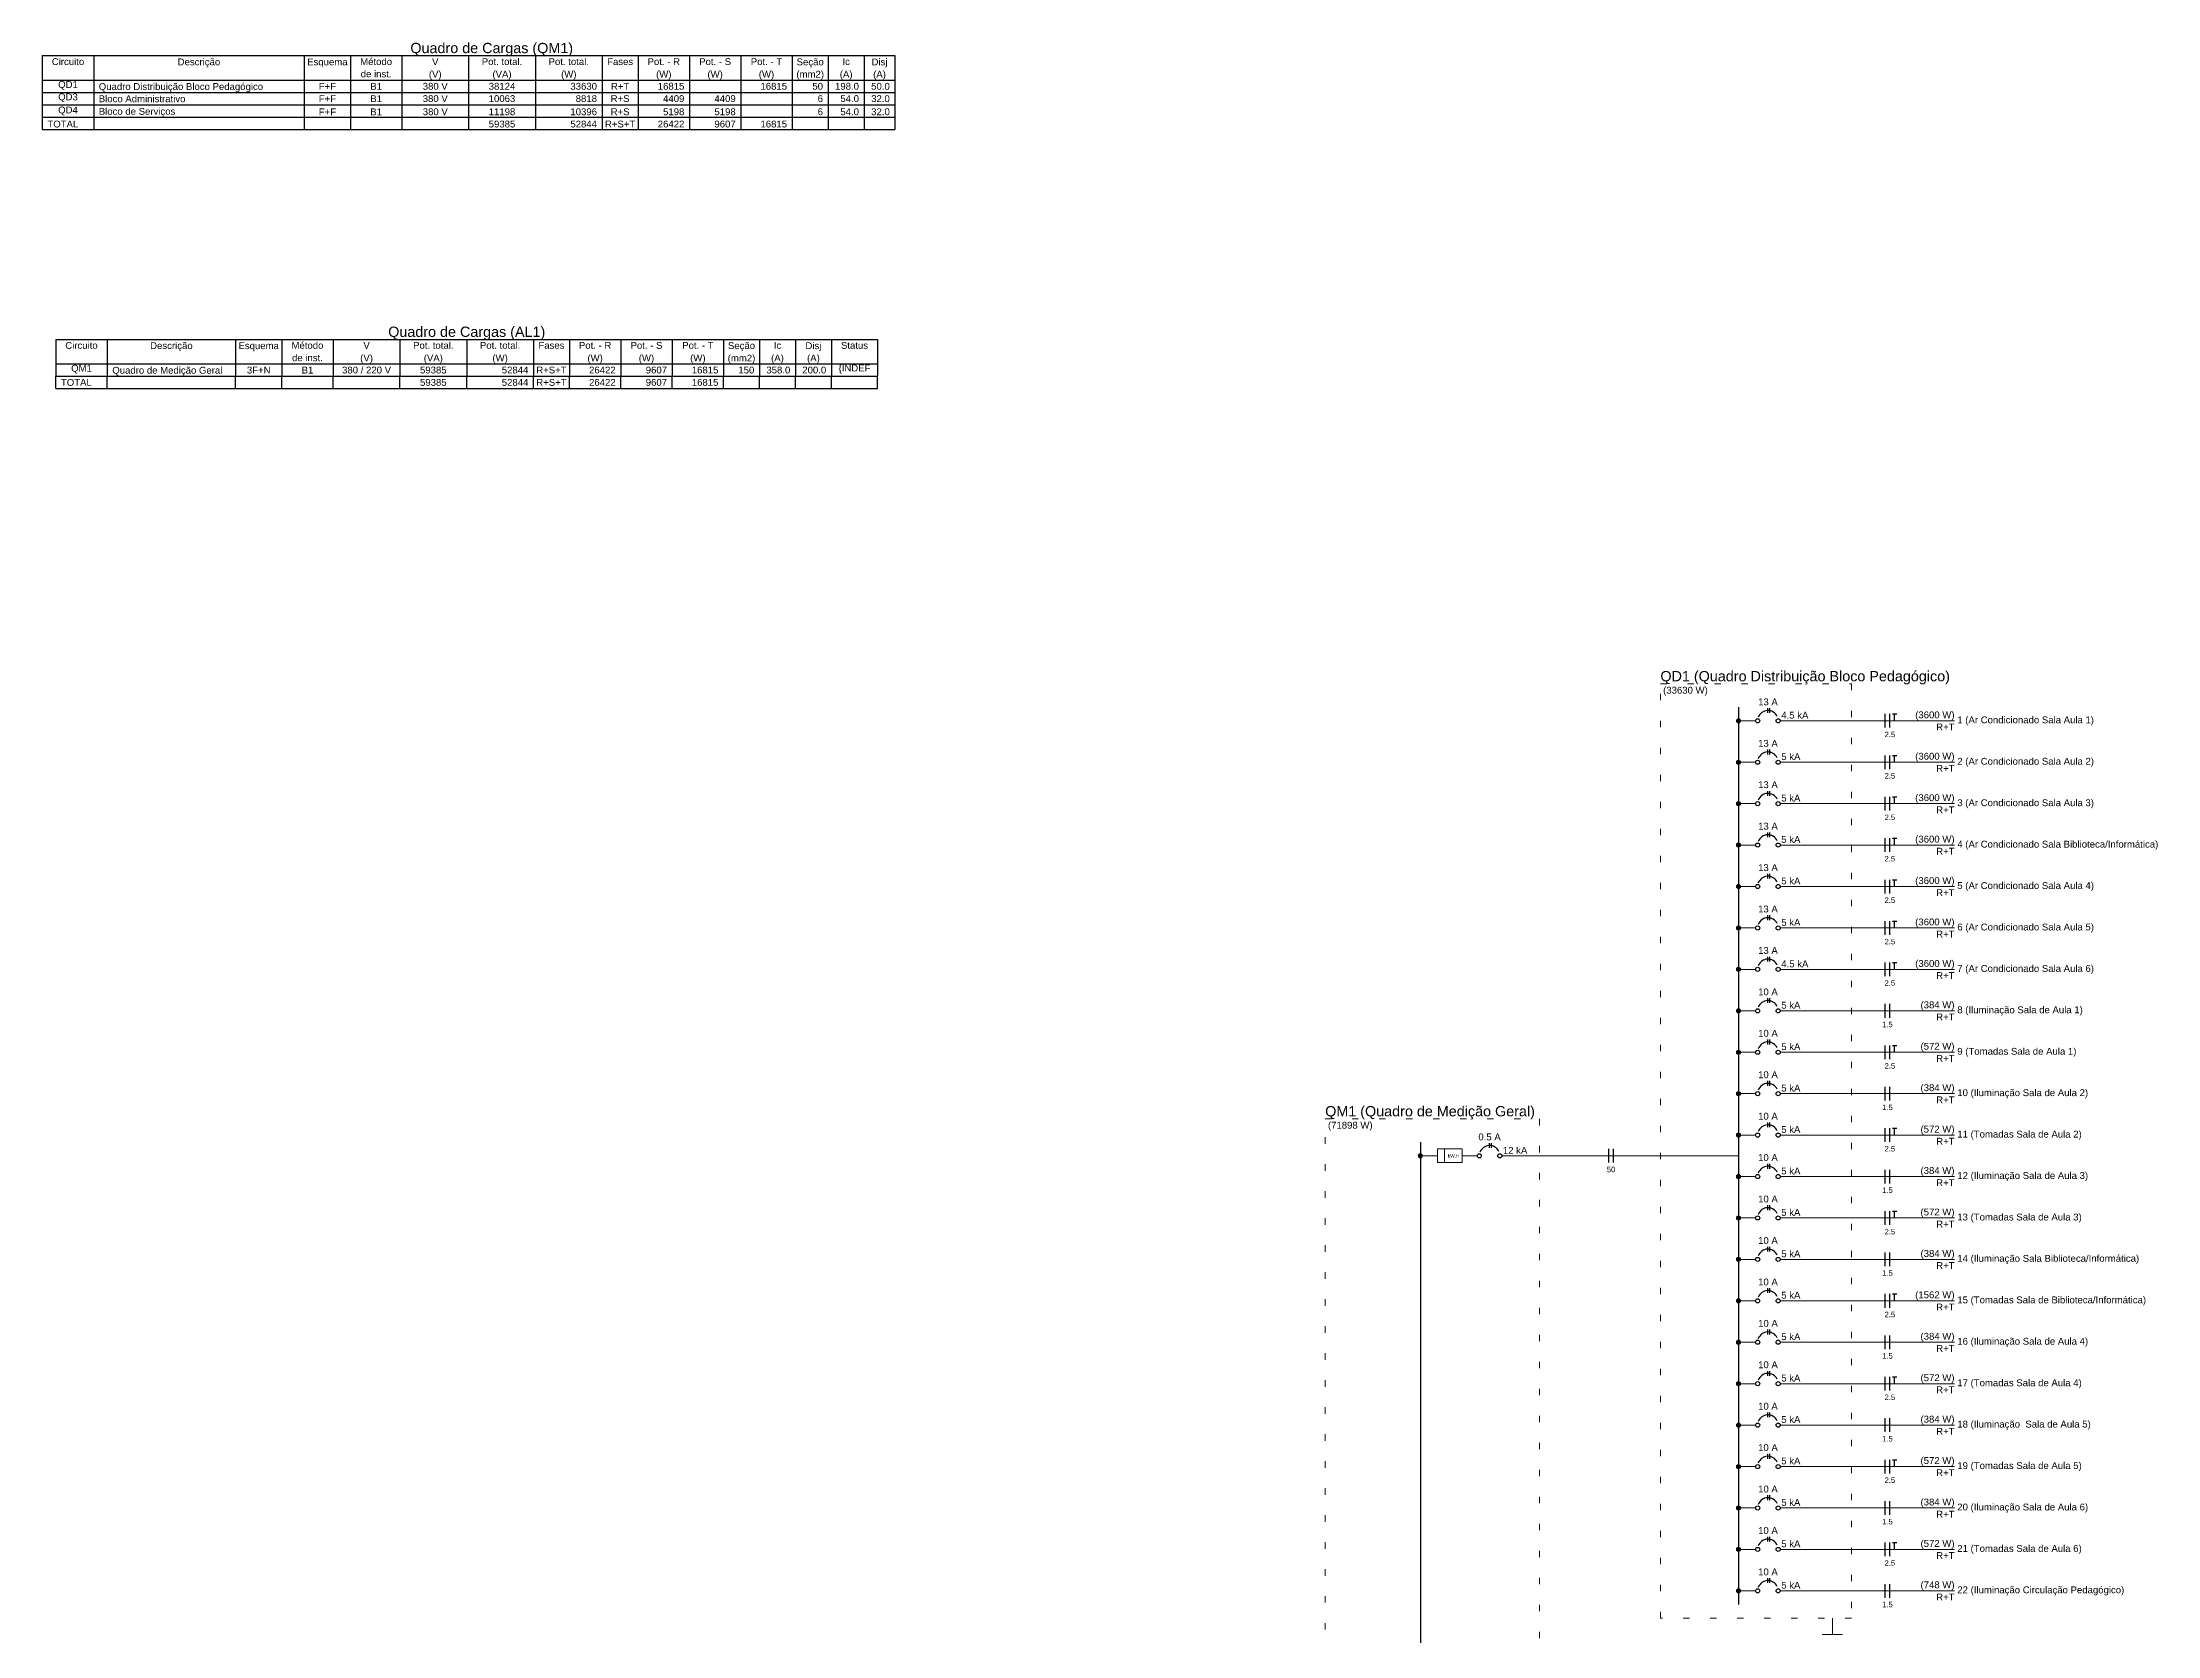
# Model space of a CAD drawing. Extents: x 210 to 779, y 61 to 241.
# Drawn here: x 674.68 to 707.39, y 158.3 to 182.94 of the extents above; entities that cross this region are included whole.
import ezdxf

# ---------------------------------------------------------------- set-up
doc = ezdxf.new("R2010")
doc.units = 0
doc.header["$LTSCALE"] = 2
doc.linetypes.add('DOT2', pattern=[3.175, 0, -3.175])
for name, color, linetype, lineweight in [('DI-Barramento', 6, 'CONTINUOUS', 30), ('DI-Disjuntor', 1, 'CONTINUOUS', 30), ('DI-Fios', 3, 'CONTINUOUS', 30), ('DI-Linhas do diagrama', 9, 'CONTINUOUS', 20), ('DI-Linhas do quadro', 1, 'CONTINUOUS', 30), ('DI-Pontilhado', 7, 'CONTINUOUS', 20), ('DI-Textos do diagrama', 7, 'CONTINUOUS', 20), ('DI-Textos do quadro', 7, 'CONTINUOUS', 20), ('DI-Título do diagrama', 3, 'CONTINUOUS', 30), ('DI-Título do quadro', 1, 'CONTINUOUS', 30)]:
    doc.layers.add(name, color=color, linetype=linetype, lineweight=lineweight)
doc.styles.add('Arial', font='arial.ttf')

msp = doc.modelspace()

# ---------------------------------------------------------------- linework, layer by layer
at = {"layer": 'DI-Barramento', "linetype": 'Continuous'}
for p, q in [((700.911, 172.661), (700.911, 158.783)), ((695.992, 165.933), (695.992, 141.071))]:
    msp.add_line(p, q, dxfattribs=at)
at = {"layer": 'DI-Disjuntor', "linetype": 'Continuous'}
for p, q in [((701.367, 172.571), (701.367, 172.645)), ((701.398, 172.571), (701.398, 172.645)), ((701.367, 171.93), (701.367, 172.004)), ((701.398, 171.93), (701.398, 172.004)), ((701.367, 171.289), (701.367, 171.363)), ((701.398, 171.289), (701.398, 171.363)), ((701.367, 170.649), (701.367, 170.723)), ((701.398, 170.649), (701.398, 170.723)), ((701.367, 170.008), (701.367, 170.082)), ((701.398, 170.008), (701.398, 170.082)), ((701.367, 169.367), (701.367, 169.441)), ((701.398, 169.367), (701.398, 169.441)), ((701.367, 168.727), (701.367, 168.801)), ((701.398, 168.727), (701.398, 168.801)), ((701.367, 168.086), (701.367, 168.16)), ((701.398, 168.086), (701.398, 168.16)), ((701.367, 167.445), (701.367, 167.519)), ((701.398, 167.445), (701.398, 167.519)), ((701.367, 166.804), (701.367, 166.879)), ((701.398, 166.804), (701.398, 166.879)), ((701.367, 166.164), (701.367, 166.238)), ((701.398, 166.164), (701.398, 166.238)), ((697.062, 165.843), (697.062, 165.918)), ((697.094, 165.843), (697.094, 165.918)), ((701.367, 165.523), (701.367, 165.597)), ((701.398, 165.523), (701.398, 165.597)), ((701.367, 164.882), (701.367, 164.957)), ((701.398, 164.882), (701.398, 164.957)), ((701.367, 164.242), (701.367, 164.316)), ((701.398, 164.242), (701.398, 164.316)), ((701.367, 163.601), (701.367, 163.675)), ((701.398, 163.601), (701.398, 163.675)), ((701.367, 162.96), (701.367, 163.034)), ((701.398, 162.96), (701.398, 163.034)), ((701.367, 162.32), (701.367, 162.394)), ((701.398, 162.32), (701.398, 162.394)), ((701.367, 161.679), (701.367, 161.753)), ((701.398, 161.679), (701.398, 161.753)), ((701.367, 161.038), (701.367, 161.112)), ((701.398, 161.038), (701.398, 161.112)), ((701.367, 160.398), (701.367, 160.472)), ((701.398, 160.398), (701.398, 160.472)), ((701.367, 159.757), (701.367, 159.831)), ((701.398, 159.757), (701.398, 159.831)), ((701.367, 159.116), (701.367, 159.19)), ((701.398, 159.116), (701.398, 159.19))]:
    msp.add_line(p, q, dxfattribs=at)
for centre in [(701.208, 172.449), (701.525, 172.449), (701.208, 171.808), (701.525, 171.808), (701.208, 171.168), (701.525, 171.168), (701.208, 170.527), (701.525, 170.527), (701.208, 169.886), (701.525, 169.886), (701.208, 169.245), (701.525, 169.245), (701.208, 168.605), (701.525, 168.605), (701.208, 167.964), (701.525, 167.964), (701.208, 167.323), (701.525, 167.323), (701.208, 166.683), (701.525, 166.683), (701.208, 166.042), (701.525, 166.042), (696.903, 165.722), (697.221, 165.722), (701.208, 165.401), (701.525, 165.401), (701.208, 164.761), (701.525, 164.761), (701.208, 164.12), (701.525, 164.12), (701.208, 163.479), (701.525, 163.479), (701.208, 162.839), (701.525, 162.839), (701.208, 162.198), (701.525, 162.198), (701.208, 161.557), (701.525, 161.557), (701.208, 160.916), (701.525, 160.916), (701.208, 160.276), (701.525, 160.276), (701.208, 159.635), (701.525, 159.635), (701.208, 158.994), (701.525, 158.994)]:
    msp.add_circle(centre, 0.0318, dxfattribs=at)
for centre in [(701.367, 172.449), (701.367, 171.808), (701.367, 171.168), (701.367, 170.527), (701.367, 169.886), (701.367, 169.245), (701.367, 168.605), (701.367, 167.964), (701.367, 167.323), (701.367, 166.683), (701.367, 166.042), (697.062, 165.722), (701.367, 165.401), (701.367, 164.761), (701.367, 164.12), (701.367, 163.479), (701.367, 162.839), (701.367, 162.198), (701.367, 161.557), (701.367, 160.916), (701.367, 160.276), (701.367, 159.635), (701.367, 158.994)]:
    msp.add_arc(centre, 0.159, 25, 160, dxfattribs=at)
at = {"layer": 'DI-Fios', "linetype": 'Continuous'}
for p, q in [((703.177, 172.343), (703.177, 172.555)), ((703.252, 172.343), (703.252, 172.555)), ((703.292, 172.555), (703.36, 172.555)), ((703.326, 172.449), (703.326, 172.555)), ((703.177, 171.702), (703.177, 171.914)), ((703.252, 171.702), (703.252, 171.914)), ((703.292, 171.914), (703.36, 171.914)), ((703.326, 171.808), (703.326, 171.914)), ((703.177, 171.062), (703.177, 171.273)), ((703.252, 171.062), (703.252, 171.273)), ((703.292, 171.273), (703.36, 171.273)), ((703.326, 171.168), (703.326, 171.273)), ((703.177, 170.421), (703.177, 170.633)), ((703.252, 170.421), (703.252, 170.633)), ((703.292, 170.633), (703.36, 170.633)), ((703.326, 170.527), (703.326, 170.633)), ((703.177, 169.78), (703.177, 169.992)), ((703.252, 169.78), (703.252, 169.992)), ((703.292, 169.992), (703.36, 169.992)), ((703.326, 169.886), (703.326, 169.992)), ((703.177, 169.14), (703.177, 169.351)), ((703.252, 169.14), (703.252, 169.351)), ((703.292, 169.351), (703.36, 169.351)), ((703.326, 169.245), (703.326, 169.351)), ((703.177, 168.499), (703.177, 168.711)), ((703.252, 168.499), (703.252, 168.711)), ((703.292, 168.711), (703.36, 168.711)), ((703.326, 168.605), (703.326, 168.711)), ((703.177, 167.858), (703.177, 168.07)), ((703.252, 167.858), (703.252, 168.07)), ((703.177, 167.217), (703.177, 167.429)), ((703.252, 167.217), (703.252, 167.429)), ((703.292, 167.429), (703.36, 167.429)), ((703.326, 167.323), (703.326, 167.429)), ((703.177, 166.577), (703.177, 166.789)), ((703.252, 166.577), (703.252, 166.789)), ((703.177, 165.936), (703.177, 166.148)), ((703.252, 165.936), (703.252, 166.148)), ((703.292, 166.148), (703.36, 166.148)), ((703.326, 166.042), (703.326, 166.148)), ((698.904, 165.616), (698.904, 165.828)), ((698.979, 165.616), (698.979, 165.828)), ((703.177, 165.295), (703.177, 165.507)), ((703.252, 165.295), (703.252, 165.507)), ((703.177, 164.655), (703.177, 164.866)), ((703.252, 164.655), (703.252, 164.866)), ((703.292, 164.866), (703.36, 164.866)), ((703.326, 164.761), (703.326, 164.866)), ((703.177, 164.014), (703.177, 164.226)), ((703.252, 164.014), (703.252, 164.226)), ((703.177, 163.373), (703.177, 163.585)), ((703.252, 163.373), (703.252, 163.585)), ((703.292, 163.585), (703.36, 163.585)), ((703.326, 163.479), (703.326, 163.585)), ((703.177, 162.733), (703.177, 162.944)), ((703.252, 162.733), (703.252, 162.944)), ((703.177, 162.092), (703.177, 162.304)), ((703.252, 162.092), (703.252, 162.304)), ((703.292, 162.304), (703.36, 162.304)), ((703.326, 162.198), (703.326, 162.304)), ((703.177, 161.451), (703.177, 161.663)), ((703.252, 161.451), (703.252, 161.663)), ((703.177, 160.811), (703.177, 161.022)), ((703.252, 160.811), (703.252, 161.022)), ((703.292, 161.022), (703.36, 161.022)), ((703.326, 160.916), (703.326, 161.022)), ((703.177, 160.17), (703.177, 160.382)), ((703.252, 160.17), (703.252, 160.382)), ((703.177, 159.529), (703.177, 159.741)), ((703.252, 159.529), (703.252, 159.741)), ((703.292, 159.741), (703.36, 159.741)), ((703.326, 159.635), (703.326, 159.741)), ((703.177, 158.888), (703.177, 159.1)), ((703.252, 158.888), (703.252, 159.1))]:
    msp.add_line(p, q, dxfattribs=at)
at = {"layer": 'DI-Linhas do diagrama', "linetype": 'Continuous'}
for p, q in [((700.943, 172.449), (701.176, 172.449)), ((701.557, 172.449), (704.252, 172.449)), ((700.943, 171.808), (701.176, 171.808)), ((701.557, 171.808), (704.252, 171.808)), ((700.943, 171.168), (701.176, 171.168)), ((701.557, 171.168), (704.252, 171.168)), ((700.943, 170.527), (701.176, 170.527)), ((701.557, 170.527), (704.252, 170.527)), ((700.943, 169.886), (701.176, 169.886)), ((701.557, 169.886), (704.252, 169.886)), ((700.943, 169.245), (701.176, 169.245)), ((701.557, 169.245), (704.252, 169.245)), ((700.943, 168.605), (701.176, 168.605)), ((701.557, 168.605), (704.252, 168.605)), ((700.943, 167.964), (701.176, 167.964)), ((701.557, 167.964), (704.252, 167.964)), ((700.943, 167.323), (701.176, 167.323)), ((701.557, 167.323), (704.252, 167.323)), ((700.943, 166.683), (701.176, 166.683)), ((701.557, 166.683), (704.252, 166.683)), ((700.943, 166.042), (701.176, 166.042)), ((701.557, 166.042), (704.252, 166.042)), ((696.024, 165.722), (696.257, 165.722)), ((696.363, 165.616), (696.363, 165.828)), ((696.638, 165.722), (696.871, 165.722)), ((697.252, 165.722), (700.911, 165.722)), ((700.943, 165.401), (701.176, 165.401)), ((701.557, 165.401), (704.252, 165.401)), ((700.943, 164.761), (701.176, 164.761)), ((701.557, 164.761), (704.252, 164.761)), ((700.943, 164.12), (701.176, 164.12)), ((701.557, 164.12), (704.252, 164.12)), ((700.943, 163.479), (701.176, 163.479)), ((701.557, 163.479), (704.252, 163.479)), ((700.943, 162.839), (701.176, 162.839)), ((701.557, 162.839), (704.252, 162.839)), ((700.943, 162.198), (701.176, 162.198)), ((701.557, 162.198), (704.252, 162.198)), ((700.943, 161.557), (701.176, 161.557)), ((701.557, 161.557), (704.252, 161.557)), ((700.943, 160.916), (701.176, 160.916)), ((701.557, 160.916), (704.252, 160.916)), ((700.943, 160.276), (701.176, 160.276)), ((701.557, 160.276), (704.252, 160.276)), ((700.943, 159.635), (701.176, 159.635)), ((701.557, 159.635), (704.252, 159.635)), ((700.943, 158.994), (701.176, 158.994)), ((701.557, 158.994), (704.252, 158.994))]:
    msp.add_line(p, q, dxfattribs=at)
at = {"layer": 'DI-Linhas do diagrama', "linetype": 'Continuous', "const_width": 0.0318}
for points in [[(700.927, 172.449, 1), (700.895, 172.449, 1)], [(700.927, 171.808, 1), (700.895, 171.808, 1)], [(700.927, 171.168, 1), (700.895, 171.168, 1)], [(700.927, 170.527, 1), (700.895, 170.527, 1)], [(700.927, 169.886, 1), (700.895, 169.886, 1)], [(700.927, 169.245, 1), (700.895, 169.245, 1)], [(700.927, 168.605, 1), (700.895, 168.605, 1)], [(700.927, 167.964, 1), (700.895, 167.964, 1)], [(700.927, 167.323, 1), (700.895, 167.323, 1)], [(700.927, 166.683, 1), (700.895, 166.683, 1)], [(700.927, 166.042, 1), (700.895, 166.042, 1)], [(696.008, 165.722, 1), (695.976, 165.722, 1)], [(700.927, 165.401, 1), (700.895, 165.401, 1)], [(700.927, 164.761, 1), (700.895, 164.761, 1)], [(700.927, 164.12, 1), (700.895, 164.12, 1)], [(700.927, 163.479, 1), (700.895, 163.479, 1)], [(700.927, 162.839, 1), (700.895, 162.839, 1)], [(700.927, 162.198, 1), (700.895, 162.198, 1)], [(700.927, 161.557, 1), (700.895, 161.557, 1)], [(700.927, 160.916, 1), (700.895, 160.916, 1)], [(700.927, 160.276, 1), (700.895, 160.276, 1)], [(700.927, 159.635, 1), (700.895, 159.635, 1)], [(700.927, 158.994, 1), (700.895, 158.994, 1)]]:
    msp.add_lwpolyline(points, format="xyb", close=True, dxfattribs=at)
at = {"layer": 'DI-Linhas do diagrama', "linetype": 'Continuous'}
msp.add_lwpolyline([(696.257, 165.616), (696.257, 165.828), (696.638, 165.828), (696.638, 165.616), (696.257, 165.616)], close=True, dxfattribs=at)
for centre in [(700.911, 172.449), (700.911, 171.808), (700.911, 171.168), (700.911, 170.527), (700.911, 169.886), (700.911, 169.245), (700.911, 168.605), (700.911, 167.964), (700.911, 167.323), (700.911, 166.683), (700.911, 166.042), (695.992, 165.722), (700.911, 165.401), (700.911, 164.761), (700.911, 164.12), (700.911, 163.479), (700.911, 162.839), (700.911, 162.198), (700.911, 161.557), (700.911, 160.916), (700.911, 160.276), (700.911, 159.635), (700.911, 158.994)]:
    msp.add_circle(centre, 0.0318, dxfattribs=at)
at = {"layer": 'DI-Linhas do quadro', "linetype": 'Continuous'}
for p, q in [((674.683, 182.737), (687.867, 182.737)), ((674.683, 182.737), (674.683, 181.593)), ((675.477, 182.737), (675.477, 181.593)), ((678.733, 182.737), (678.733, 181.593)), ((679.448, 182.737), (679.448, 181.593)), ((680.242, 182.737), (680.242, 181.593)), ((681.275, 182.737), (681.275, 181.593)), ((682.307, 182.737), (682.307, 181.593)), ((683.34, 182.737), (683.34, 181.593)), ((683.896, 182.737), (683.896, 181.593)), ((684.69, 182.737), (684.69, 181.593)), ((685.484, 182.737), (685.484, 181.593)), ((686.279, 182.737), (686.279, 181.593)), ((686.835, 182.737), (686.835, 181.593)), ((687.391, 182.737), (687.391, 181.593)), ((687.867, 182.737), (687.867, 181.593)), ((674.683, 182.355), (687.867, 182.355)), ((674.683, 182.165), (687.867, 182.165)), ((674.683, 181.974), (687.867, 181.974)), ((674.683, 181.783), (687.867, 181.783)), ((674.683, 181.593), (687.867, 181.593)), ((674.892, 178.348), (687.6, 178.348)), ((674.892, 178.348), (674.892, 177.776)), ((675.686, 178.348), (675.686, 177.776)), ((677.671, 178.348), (677.671, 177.776)), ((678.386, 178.348), (678.386, 177.776)), ((679.18, 178.348), (679.18, 177.776)), ((680.213, 178.348), (680.213, 177.776)), ((681.246, 178.348), (681.246, 177.776)), ((682.278, 178.348), (682.278, 177.776)), ((682.834, 178.348), (682.834, 177.776)), ((683.628, 178.348), (683.628, 177.776)), ((684.423, 178.348), (684.423, 177.776)), ((685.217, 178.348), (685.217, 177.776)), ((685.773, 178.348), (685.773, 177.776)), ((686.329, 178.348), (686.329, 177.776)), ((686.885, 178.348), (686.885, 177.776)), ((687.6, 178.348), (687.6, 177.776)), ((674.892, 177.967), (687.6, 177.967)), ((674.892, 177.776), (687.6, 177.776)), ((674.892, 177.586), (674.892, 177.776)), ((674.892, 177.586), (674.892, 177.776)), ((675.686, 177.586), (675.686, 177.776)), ((677.671, 177.586), (677.671, 177.776)), ((678.386, 177.586), (678.386, 177.776)), ((679.18, 177.586), (679.18, 177.776)), ((680.213, 177.586), (680.213, 177.776)), ((681.246, 177.586), (681.246, 177.776)), ((682.278, 177.586), (682.278, 177.776)), ((682.834, 177.586), (682.834, 177.776)), ((683.628, 177.586), (683.628, 177.776)), ((684.423, 177.586), (684.423, 177.776)), ((685.217, 177.586), (685.217, 177.776)), ((685.773, 177.586), (685.773, 177.776)), ((686.329, 177.586), (686.329, 177.776)), ((686.885, 177.586), (686.885, 177.776)), ((687.6, 177.586), (687.6, 177.776)), ((674.892, 177.586), (687.6, 177.586))]:
    msp.add_line(p, q, dxfattribs=at)
at = {"layer": 'DI-Pontilhado', "linetype": 'DOT2', "ltscale": 0.05}
for points in [[(699.704, 158.571), (699.704, 173.021), (702.659, 173.021), (702.659, 158.571), (699.704, 158.571)], [(694.52, 140.859), (694.52, 166.293), (697.835, 166.293), (697.835, 140.859), (694.52, 140.859)]]:
    msp.add_lwpolyline(points, close=True, dxfattribs=at)
at = {"layer": 'DI-Textos do diagrama', "linetype": 'Continuous'}
for p, q in [((702.363, 158.571), (702.363, 158.317)), ((702.204, 158.317), (702.522, 158.317))]:
    msp.add_line(p, q, dxfattribs=at)

# ---------------------------------------------------------------- texts
at = {"layer": 'DI-Textos do diagrama', "line_spacing_factor": 0.798, "style": 'Arial'}
for s, insert, char_height, width, attachment_point in [('(33630 W)', (699.746, 172.837), 0.1059, 1.14372, 7), ('13 A', (701.367, 172.687), 0.1059, 0.50832, 8), ('4.5 kA', (701.573, 172.481), 0.1059, 0.76248, 7), ('(3600 W)', (704.252, 172.456), 0.1059, 1.01664, 9), ('R+T', (704.252, 172.301), 0.1059, 0.38124, 9), ('1 (Ar Condicionado Sala Aula 1)', (704.295, 172.379), 0.1059, 3.93948, 7), ('13 A', (701.367, 172.046), 0.1059, 0.50832, 8), ('2.5', (703.252, 172.195), 0.0847, 0.30499, 8), ('5 kA', (701.573, 171.84), 0.1059, 0.50832, 7), ('(3600 W)', (704.252, 171.816), 0.1059, 1.01664, 9), ('R+T', (704.252, 171.66), 0.1059, 0.38124, 9), ('2 (Ar Condicionado Sala Aula 2)', (704.295, 171.738), 0.1059, 3.93948, 7), ('13 A', (701.367, 171.406), 0.1059, 0.50832, 8), ('2.5', (703.252, 171.554), 0.0847, 0.30499, 8), ('5 kA', (701.573, 171.199), 0.1059, 0.50832, 7), ('(3600 W)', (704.252, 171.175), 0.1059, 1.01664, 9), ('R+T', (704.252, 171.019), 0.1059, 0.38124, 9), ('3 (Ar Condicionado Sala Aula 3)', (704.295, 171.097), 0.1059, 3.93948, 7), ('13 A', (701.367, 170.765), 0.1059, 0.50832, 8), ('2.5', (703.252, 170.913), 0.0847, 0.30499, 8), ('5 kA', (701.573, 170.559), 0.1059, 0.50832, 7), ('(3600 W)', (704.252, 170.534), 0.1059, 1.01664, 9), ('R+T', (704.252, 170.379), 0.1059, 0.38124, 9), ('4 (Ar Condicionado Sala Biblioteca/Informática)', (704.295, 170.456), 0.1059, 5.97276, 7), ('13 A', (701.367, 170.124), 0.1059, 0.50832, 8), ('2.5', (703.252, 170.273), 0.0847, 0.30499, 8), ('5 kA', (701.573, 169.918), 0.1059, 0.50832, 7), ('(3600 W)', (704.252, 169.893), 0.1059, 1.01664, 9), ('R+T', (704.252, 169.738), 0.1059, 0.38124, 9), ('5 (Ar Condicionado Sala Aula 4)', (704.295, 169.816), 0.1059, 3.93948, 7), ('13 A', (701.367, 169.484), 0.1059, 0.50832, 8), ('2.5', (703.252, 169.632), 0.0847, 0.30499, 8), ('5 kA', (701.573, 169.277), 0.1059, 0.50832, 7), ('(3600 W)', (704.252, 169.253), 0.1059, 1.01664, 9), ('R+T', (704.252, 169.097), 0.1059, 0.38124, 9), ('6 (Ar Condicionado Sala Aula 5)', (704.295, 169.175), 0.1059, 3.93948, 7), ('13 A', (701.367, 168.843), 0.1059, 0.50832, 8), ('2.5', (703.252, 168.991), 0.0847, 0.30499, 8), ('4.5 kA', (701.573, 168.636), 0.1059, 0.76248, 7), ('(3600 W)', (704.252, 168.612), 0.1059, 1.01664, 9), ('R+T', (704.252, 168.456), 0.1059, 0.38124, 9), ('7 (Ar Condicionado Sala Aula 6)', (704.295, 168.534), 0.1059, 3.93948, 7), ('10 A', (701.367, 168.202), 0.1059, 0.50832, 8), ('2.5', (703.252, 168.351), 0.0847, 0.30499, 8), ('5 kA', (701.573, 167.996), 0.1059, 0.50832, 7), ('(384 W)', (704.252, 167.971), 0.1059, 0.88956, 9), ('R+T', (704.252, 167.816), 0.1059, 0.38124, 9), ('8 (Iluminação Sala de Aula 1)', (704.295, 167.894), 0.1059, 3.68532, 7), ('10 A', (701.367, 167.562), 0.1059, 0.50832, 8), ('1.5', (703.215, 167.71), 0.0847, 0.30499, 8), ('5 kA', (701.573, 167.355), 0.1059, 0.50832, 7), ('2.5', (703.252, 167.069), 0.0847, 0.30499, 8), ('(572 W)', (704.252, 167.331), 0.1059, 0.88956, 9), ('R+T', (704.252, 167.175), 0.1059, 0.38124, 9), ('9 (Tomadas Sala de Aula 1)', (704.295, 167.253), 0.1059, 3.30408, 7), ('10 A', (701.367, 166.921), 0.1059, 0.50832, 8), ('5 kA', (701.573, 166.714), 0.1059, 0.50832, 7), ('(384 W)', (704.252, 166.69), 0.1059, 0.88956, 9), ('1.5', (703.215, 166.428), 0.0847, 0.30499, 8), ('R+T', (704.252, 166.534), 0.1059, 0.38124, 9), ('10 (Iluminação Sala de Aula 2)', (704.295, 166.612), 0.1059, 3.8124, 7), ('(71898 W)', (694.563, 166.11), 0.1059, 1.14372, 7), ('10 A', (701.367, 166.28), 0.1059, 0.50832, 8), ('5 kA', (701.573, 166.074), 0.1059, 0.50832, 7), ('(572 W)', (704.252, 166.049), 0.1059, 0.88956, 9), ('0.5 A', (697.062, 165.96), 0.1059, 0.6354, 8), ('12 kA', (697.268, 165.753), 0.1059, 0.6354, 7), ('2.5', (703.252, 165.788), 0.0847, 0.30499, 8), ('R+T', (704.252, 165.894), 0.1059, 0.38124, 9), ('11 (Tomadas Sala de Aula 2)', (704.295, 165.972), 0.1059, 3.43116, 7), ('kW.h', (696.416, 165.695), 0.0529, 0.25416, 7), ('50', (698.941, 165.467), 0.0847, 0.20333, 8), ('10 A', (701.367, 165.64), 0.1059, 0.50832, 8), ('5 kA', (701.573, 165.433), 0.1059, 0.50832, 7), ('(384 W)', (704.252, 165.409), 0.1059, 0.88956, 9), ('1.5', (703.215, 165.147), 0.0847, 0.30499, 8), ('R+T', (704.252, 165.253), 0.1059, 0.38124, 9), ('12 (Iluminação Sala de Aula 3)', (704.295, 165.331), 0.1059, 3.8124, 7), ('10 A', (701.367, 164.999), 0.1059, 0.50832, 8), ('5 kA', (701.573, 164.792), 0.1059, 0.50832, 7), ('(572 W)', (704.252, 164.768), 0.1059, 0.88956, 9), ('2.5', (703.252, 164.506), 0.0847, 0.30499, 8), ('R+T', (704.252, 164.612), 0.1059, 0.38124, 9), ('13 (Tomadas Sala de Aula 3)', (704.295, 164.69), 0.1059, 3.43116, 7), ('10 A', (701.367, 164.358), 0.1059, 0.50832, 8), ('5 kA', (701.573, 164.152), 0.1059, 0.50832, 7), ('(384 W)', (704.252, 164.127), 0.1059, 0.88956, 9), ('1.5', (703.215, 163.866), 0.0847, 0.30499, 8), ('R+T', (704.252, 163.972), 0.1059, 0.38124, 9), ('14 (Iluminação Sala Biblioteca/Informática)', (704.295, 164.05), 0.1059, 5.46444, 7), ('10 A', (701.367, 163.717), 0.1059, 0.50832, 8), ('5 kA', (701.573, 163.511), 0.1059, 0.50832, 7), ('(1562 W)', (704.252, 163.487), 0.1059, 1.01664, 9), ('15 (Tomadas Sala de Biblioteca/Informática)', (704.295, 163.409), 0.1059, 5.46444, 7), ('2.5', (703.252, 163.225), 0.0847, 0.30499, 8), ('R+T', (704.252, 163.331), 0.1059, 0.38124, 9), ('10 A', (701.367, 163.077), 0.1059, 0.50832, 8), ('5 kA', (701.573, 162.87), 0.1059, 0.50832, 7), ('(384 W)', (704.252, 162.846), 0.1059, 0.88956, 9), ('16 (Iluminação Sala de Aula 4)', (704.295, 162.768), 0.1059, 3.8124, 7), ('1.5', (703.215, 162.584), 0.0847, 0.30499, 8), ('R+T', (704.252, 162.69), 0.1059, 0.38124, 9), ('10 A', (701.367, 162.436), 0.1059, 0.50832, 8), ('5 kA', (701.573, 162.23), 0.1059, 0.50832, 7), ('(572 W)', (704.252, 162.205), 0.1059, 0.88956, 9), ('17 (Tomadas Sala de Aula 4)', (704.295, 162.127), 0.1059, 3.43116, 7), ('2.5', (703.252, 161.944), 0.0847, 0.30499, 8), ('R+T', (704.252, 162.05), 0.1059, 0.38124, 9), ('10 A', (701.367, 161.795), 0.1059, 0.50832, 8), ('5 kA', (701.573, 161.589), 0.1059, 0.50832, 7), ('(384 W)', (704.252, 161.564), 0.1059, 0.88956, 9), ('18 (Iluminação  Sala de Aula 5)', (704.295, 161.487), 0.1059, 3.93948, 7), ('1.5', (703.215, 161.303), 0.0847, 0.30499, 8), ('R+T', (704.252, 161.409), 0.1059, 0.38124, 9), ('10 A', (701.367, 161.155), 0.1059, 0.50832, 8), ('5 kA', (701.573, 160.948), 0.1059, 0.50832, 7), ('(572 W)', (704.252, 160.924), 0.1059, 0.88956, 9), ('19 (Tomadas Sala de Aula 5)', (704.295, 160.846), 0.1059, 3.43116, 7), ('10 A', (701.367, 160.514), 0.1059, 0.50832, 8), ('2.5', (703.252, 160.662), 0.0847, 0.30499, 8), ('R+T', (704.252, 160.768), 0.1059, 0.38124, 9), ('5 kA', (701.573, 160.307), 0.1059, 0.50832, 7), ('(384 W)', (704.252, 160.283), 0.1059, 0.88956, 9), ('20 (Iluminação Sala de Aula 6)', (704.295, 160.205), 0.1059, 3.8124, 7), ('10 A', (701.367, 159.873), 0.1059, 0.50832, 8), ('1.5', (703.215, 160.021), 0.0847, 0.30499, 8), ('R+T', (704.252, 160.127), 0.1059, 0.38124, 9), ('5 kA', (701.573, 159.667), 0.1059, 0.50832, 7), ('(572 W)', (704.252, 159.642), 0.1059, 0.88956, 9), ('21 (Tomadas Sala de Aula 6)', (704.295, 159.565), 0.1059, 3.43116, 7), ('10 A', (701.367, 159.233), 0.1059, 0.50832, 8), ('2.5', (703.252, 159.381), 0.0847, 0.30499, 8), ('R+T', (704.252, 159.487), 0.1059, 0.38124, 9), ('5 kA', (701.573, 159.026), 0.1059, 0.50832, 7), ('(748 W)', (704.252, 159.002), 0.1059, 0.88956, 9), ('22 (Iluminação Circulação Pedagógico)', (704.295, 158.924), 0.1059, 4.70196, 7), ('1.5', (703.215, 158.74), 0.0847, 0.30499, 8), ('R+T', (704.252, 158.846), 0.1059, 0.38124, 9)]:
    msp.add_mtext(s, dxfattribs=dict(at, insert=insert, char_height=char_height, width=width, attachment_point=attachment_point))
at = {"layer": 'DI-Textos do quadro', "line_spacing_factor": 0.798, "style": 'Arial'}
for s, insert, char_height, width, attachment_point in [('Circuito', (675.08, 182.588), 0.1059, 1.01664, 8), ('Descrição', (677.105, 182.553), 0.1059, 1.14372, 8), ('Esquema', (679.091, 182.553), 0.1059, 0.88956, 8), ('Método', (679.845, 182.588), 0.1059, 0.76248, 8), ('V', (680.759, 182.588), 0.106, 0.12708, 8), ('Pot. total.', (681.791, 182.588), 0.1059, 1.39788, 8), ('Pot. total.', (682.824, 182.588), 0.1059, 1.39788, 8), ('Fases', (683.618, 182.588), 0.1059, 0.6354, 8), ('Pot. - R', (684.293, 182.588), 0.1059, 1.01664, 8), ('Pot. - S', (685.087, 182.588), 0.1059, 1.01664, 8), ('Pot. - T', (685.881, 182.588), 0.1059, 1.01664, 8), ('Seção', (686.557, 182.553), 0.1059, 0.6354, 8), ('Ic', (687.113, 182.588), 0.1059, 0.25416, 8), ('Disj', (687.629, 182.553), 0.1059, 0.50832, 8), ('QD1', (675.08, 182.207), 0.1059, 0.38124, 8), ('Quadro Distribuição Bloco Pedagógico', (675.556, 182.172), 0.1059, 4.57488, 7), ('F+F', (679.091, 182.207), 0.1059, 0.38124, 8), ('de inst.', (679.845, 182.398), 0.1059, 1.01664, 8), ('B1', (679.845, 182.207), 0.1059, 0.25416, 8), ('380 V', (680.759, 182.207), 0.1059, 0.6354, 8), ('(V)', (680.759, 182.363), 0.1059, 0.38124, 8), ('38124', (681.791, 182.207), 0.1059, 0.6354, 8), ('(VA)', (681.791, 182.363), 0.1059, 0.50832, 8), ('(W)', (682.824, 182.363), 0.1059, 0.38124, 8), ('33630', (683.26, 182.207), 0.1059, 0.6354, 9), ('R+T', (683.618, 182.207), 0.1059, 0.38124, 8), ('(W)', (684.293, 182.363), 0.1059, 0.38124, 8), ('16815', (684.611, 182.207), 0.1059, 0.6354, 9), ('(W)', (685.087, 182.363), 0.1059, 0.38124, 8), ('(W)', (685.881, 182.363), 0.1059, 0.38124, 8), ('16815', (686.199, 182.207), 0.1059, 0.6354, 9), ('(mm2)', (686.557, 182.363), 0.1059, 0.6354, 8), ('50', (686.755, 182.207), 0.1059, 0.25416, 9), ('198.0', (687.311, 182.207), 0.1059, 0.6354, 9), ('(A)', (687.113, 182.363), 0.1059, 0.38124, 8), ('50.0', (687.788, 182.207), 0.1059, 0.38124, 9), ('(A)', (687.629, 182.363), 0.1059, 0.38124, 8), ('QD3', (675.08, 182.016), 0.1059, 0.38124, 8), ('QD4', (675.08, 181.813), 0.1059, 0.38124, 8), ('Bloco Administrativo', (675.556, 182.014), 0.1059, 4.57488, 7), ('Bloco de Serviços', (675.556, 181.788), 0.1059, 4.57488, 7), ('F+F', (679.091, 182.016), 0.1059, 0.38124, 8), ('F+F', (679.091, 181.813), 0.1059, 0.38124, 8), ('B1', (679.845, 182.016), 0.1059, 0.25416, 8), ('B1', (679.845, 181.813), 0.1059, 0.25416, 8), ('380 V', (680.759, 182.016), 0.1059, 0.6354, 8), ('380 V', (680.759, 181.813), 0.1059, 0.6354, 8), ('10063', (681.791, 182.016), 0.1059, 0.6354, 8), ('11198', (681.791, 181.813), 0.1059, 0.6354, 8), ('10396', (683.26, 181.813), 0.1059, 0.6354, 9), ('8818', (683.26, 182.016), 0.1059, 0.50832, 9), ('R+S', (683.618, 182.016), 0.1059, 0.38124, 8), ('R+S', (683.618, 181.813), 0.1059, 0.38124, 8), ('4409', (684.611, 182.016), 0.1059, 0.50832, 9), ('5198', (684.611, 181.813), 0.1059, 0.50832, 9), ('4409', (685.405, 182.016), 0.1059, 0.50832, 9), ('5198', (685.405, 181.813), 0.1059, 0.50832, 9), ('6', (686.755, 182.016), 0.106, 0.12708, 9), ('6', (686.755, 181.813), 0.106, 0.12708, 9), ('54.0', (687.311, 182.016), 0.1059, 0.50832, 9), ('54.0', (687.311, 181.813), 0.1059, 0.50832, 9), ('32.0', (687.788, 182.016), 0.1059, 0.50832, 9), ('32.0', (687.788, 181.813), 0.1059, 0.50832, 9), ('TOTAL', (674.762, 181.623), 0.1059, 0.6354, 7), ('59385', (681.791, 181.623), 0.1059, 0.6354, 8), ('52844', (683.26, 181.623), 0.1059, 0.6354, 9), ('R+S+T', (683.618, 181.623), 0.1059, 0.6354, 8), ('26422', (684.611, 181.623), 0.1059, 0.6354, 9), ('9607', (685.405, 181.623), 0.1059, 0.6354, 9), ('16815', (686.199, 181.623), 0.1059, 0.6354, 9), ('Circuito', (675.289, 178.2), 0.1059, 1.01664, 8), ('Descrição', (676.679, 178.165), 0.1059, 1.14372, 8), ('Esquema', (678.029, 178.165), 0.1059, 0.88956, 8), ('Método', (678.783, 178.2), 0.1059, 0.76248, 8), ('V', (679.697, 178.2), 0.106, 0.12708, 8), ('Pot. total.', (680.729, 178.2), 0.1059, 1.39788, 8), ('Pot. total.', (681.762, 178.2), 0.1059, 1.39788, 8), ('Fases', (682.556, 178.2), 0.1059, 0.6354, 8), ('Pot. - R', (683.231, 178.2), 0.1059, 1.01664, 8), ('Pot. - S', (684.025, 178.2), 0.1059, 1.01664, 8), ('Pot. - T', (684.82, 178.2), 0.1059, 1.01664, 8), ('Seção', (685.495, 178.165), 0.1059, 0.6354, 8), ('Ic', (686.051, 178.2), 0.1059, 0.25416, 8), ('Disj', (686.607, 178.165), 0.1059, 0.50832, 8), ('Status', (687.242, 178.2), 0.1059, 0.76248, 8), ('QM1', (675.289, 177.819), 0.1059, 0.38124, 8), ('de inst.', (678.783, 178.009), 0.1059, 1.01664, 8), ('(V)', (679.697, 177.974), 0.1059, 0.38124, 8), ('(VA)', (680.729, 177.974), 0.1059, 0.50832, 8), ('(W)', (681.762, 177.974), 0.1059, 0.38124, 8), ('(W)', (683.231, 177.974), 0.1059, 0.38124, 8), ('(W)', (684.025, 177.974), 0.1059, 0.38124, 8), ('(W)', (684.82, 177.974), 0.1059, 0.38124, 8), ('(mm2)', (685.495, 177.974), 0.1059, 0.6354, 8), ('(A)', (686.051, 177.974), 0.1059, 0.38124, 8), ('(A)', (686.607, 177.974), 0.1059, 0.38124, 8), ('\\{INDEF}', (687.242, 177.819), 0.1059, 0.88956, 8), ('TOTAL', (674.971, 177.628), 0.1059, 0.6354, 7), ('Quadro de Medição Geral', (675.765, 177.784), 0.1059, 2.92284, 7), ('3F+N', (678.029, 177.819), 0.1059, 0.50832, 8), ('B1', (678.783, 177.819), 0.1059, 0.25416, 8), ('380 / 220 V', (679.697, 177.819), 0.1059, 1.39788, 8), ('59385', (680.729, 177.819), 0.1059, 0.6354, 8), ('59385', (680.729, 177.628), 0.1059, 0.6354, 8), ('52844', (682.199, 177.819), 0.1059, 0.6354, 9), ('52844', (682.199, 177.628), 0.1059, 0.6354, 9), ('R+S+T', (682.556, 177.819), 0.1059, 0.6354, 8), ('R+S+T', (682.556, 177.628), 0.1059, 0.6354, 8), ('26422', (683.549, 177.819), 0.1059, 0.6354, 9), ('26422', (683.549, 177.628), 0.1059, 0.6354, 9), ('9607', (684.343, 177.819), 0.1059, 0.6354, 9), ('9607', (684.343, 177.628), 0.1059, 0.6354, 9), ('16815', (685.137, 177.819), 0.1059, 0.6354, 9), ('16815', (685.137, 177.628), 0.1059, 0.6354, 9), ('150', (685.693, 177.819), 0.1059, 0.38124, 9), ('358.0', (686.249, 177.819), 0.1059, 0.6354, 9), ('200.0', (686.805, 177.819), 0.1059, 0.6354, 9)]:
    msp.add_mtext(s, dxfattribs=dict(at, insert=insert, char_height=char_height, width=width, attachment_point=attachment_point))
at = {"layer": 'DI-Título do diagrama', "char_height": 0.15885, "attachment_point": 7, "line_spacing_factor": 0.798, "style": 'Arial'}
for s, insert, width in [('QD1 (Quadro Distribuição Bloco Pedagógico)', (699.704, 173.011), 8.00604), ('QM1 (Quadro de Medição Geral)', (694.52, 166.283), 5.52798)]:
    msp.add_mtext(s, dxfattribs=dict(at, insert=insert, width=width))
at = {"layer": 'DI-Título do quadro', "char_height": 0.15885, "width": 4.19364, "attachment_point": 8, "line_spacing_factor": 0.798, "style": 'Arial'}
for s, insert in [('Quadro de Cargas (QM1)', (681.632, 182.726)), ('Quadro de Cargas (AL1)', (681.246, 178.338))]:
    msp.add_mtext(s, dxfattribs=dict(at, insert=insert))

doc.saveas('drawing.dxf')
